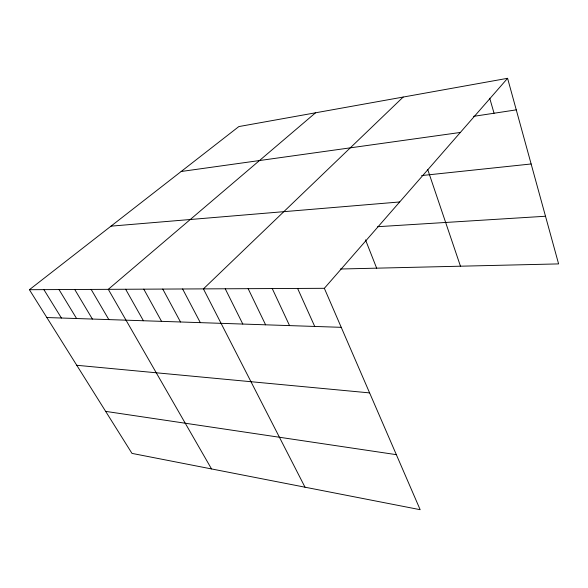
<?xml version="1.0" encoding="UTF-8"?>
<svg xmlns="http://www.w3.org/2000/svg" width="588" height="588" viewBox="0 0 588 588"><rect width="100%" height="100%" fill="white"/><g stroke="black" fill="none" stroke-linecap="round" stroke-linejoin="round"><path stroke-width="0.88" d="M324.348 288.311L420.163 509.693L131.984 453.392L29.4 289.708L324.348 288.311L507.591 78.307L558.6 263.902L340.312 269.017M403.177 97.064L203.419 288.884L305.01 487.195M315.536 112.8L108.288 289.333L211.526 468.93M29.4 289.708L238.838 126.574L507.591 78.307M473.538 116.358L516.257 109.86M181.163 171.498L460.338 132.454M421.633 175.562L531.133 163.971M111 226.152L399.686 201.963M377.614 226.703L545.502 216.244M46.849 317.542L341.231 327.325M76.763 365.28L369.609 392.894M105.649 411.372L396.349 454.664M43.902 289.641L61.424 318.027M59.006 289.568L76.594 318.534M74.742 289.494L92.389 319.056M91.155 289.414L108.846 319.6M125.656 289.252L143.406 320.754M143.795 289.164L161.546 321.357M162.766 289.075L180.501 321.981M182.618 288.98L200.324 322.643M225.241 288.781L242.8 324.054M248.151 288.671L265.6 324.811M272.244 288.554L289.546 325.605M297.609 288.436L314.727 326.443M365.508 239.845L376.651 268.165M427.77 169.66L460.463 266.202M489.723 98.233L494.052 113.234"/></g></svg>
